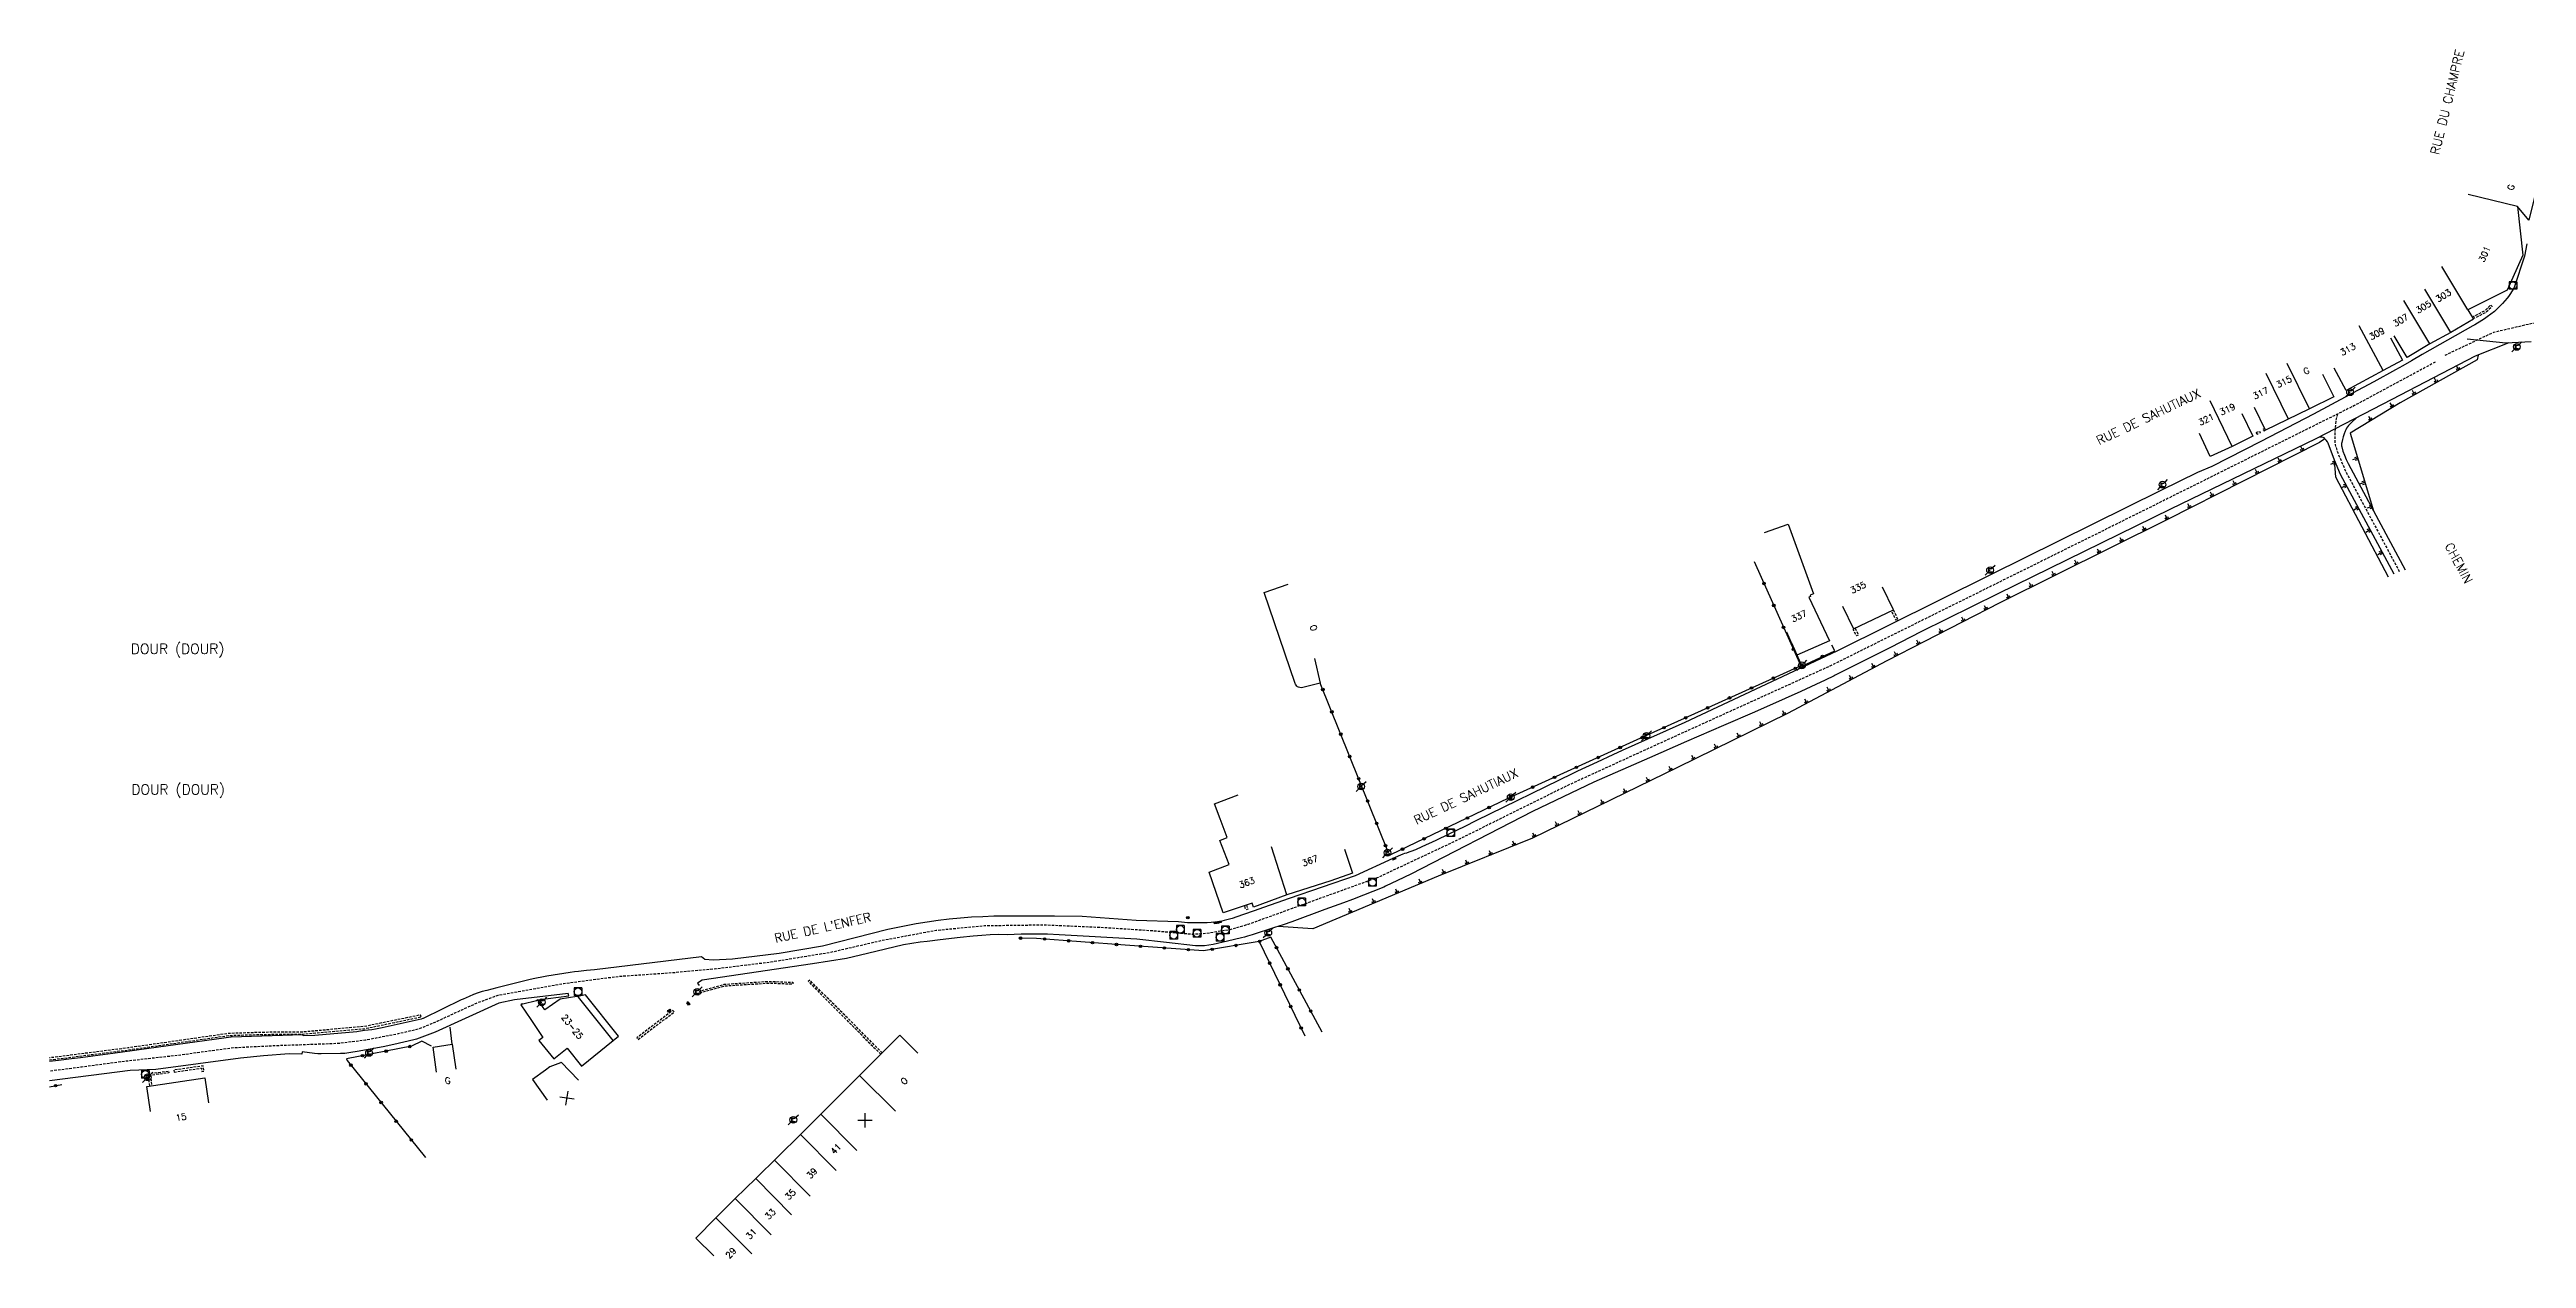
# Model space of a CAD drawing. Header units: millimetres. Extents: x 109000 to 110000, y 121000 to 122000.
# Drawn here: x 109000 to 109489.8, y 121393.3 to 121632.2 of the extents above; entities that cross this region are included whole.
import ezdxf
from ezdxf.enums import TextEntityAlignment as Align

# ---------------------------------------------------------------- set-up
doc = ezdxf.new("R2010")
doc.units = ezdxf.units.MM
doc.linetypes.add('DASHED', pattern=[0.75, 0.5, -0.25])
doc.layers.get('0').update_dxf_attribs({"linetype": 'CONTINUOUS'})
for name, color, linetype in [('W0001', 6, 'DASHED'), ('W0008', 7, 'CONTINUOUS'), ('W0100', 7, 'CONTINUOUS'), ('W0112', 1, 'DASHED'), ('W0211', 2, 'CONTINUOUS'), ('W0322', 7, 'CONTINUOUS'), ('W0400', 7, 'CONTINUOUS'), ('W0420', 7, 'CONTINUOUS'), ('W0471', 7, 'CONTINUOUS'), ('W0980', 7, 'CONTINUOUS'), ('W0989', 7, 'CONTINUOUS'), ('W0991', 7, 'CONTINUOUS'), ('W1102', 7, 'CONTINUOUS')]:
    doc.layers.add(name, color=color, linetype=linetype)
doc.styles.get("Standard").update_dxf_attribs({"font": 'romans.shx', "width": 0.85})

# ---------------------------------------------------------------- blocks, each defined once
blk = doc.blocks.new('T471')
for p, q in [((-0.333334, 0.333334), (-0.333334, -0.333334)), ((-0.333334, 0.333334), (0.333334, 0.333334)), ((-0.333334, 0), (0, 0)), ((0.500001, 0.500001), (1.000002, 1.000002)), ((-0.500001, -0.500001), (-1.000002, -1.000002)), ((-0.333334, -0.333334), (0.333334, -0.333334))]:
    blk.add_line(p, q)
blk.add_ellipse((0, 0), major_axis=(0.471405, 0.471405), ratio=1, start_param=5.4977871438, end_param=11.780972451)
blk = doc.blocks.new('T420')
for p, q in [((0.75, 0.75), (-0.75, 0.75)), ((-0.75, 0.75), (-0.75, -0.75)), ((0.75, 0.75), (0.75, -0.75)), ((0.75, -0.75), (-0.75, -0.75))]:
    blk.add_line(p, q)
blk.add_ellipse((0, 0), major_axis=(-0.53, 0.53), ratio=1, start_param=3.926991, end_param=10.210176)
blk = doc.blocks.new('T400')
for p, q in [((-0.15, 0.3), (0.15, 0.3)), ((-0.15, -0.25), (-0.15, 0.3)), ((-0.15, 0.15), (0.15, 0.15)), ((-0.15, 0), (0.15, 0)), ((0.15, 0.3), (0.15, -0.25)), ((-0.15, -0.15), (0.15, -0.15)), ((-0.15, -0.25), (-0.15, -0.3)), ((-0.15, -0.3), (0.15, -0.3)), ((0.15, -0.3), (0.15, -0.25))]:
    blk.add_line(p, q)
blk = doc.blocks.new('t322o')
at = {"color": 0, "linetype": 'Continuous'}
for radius in [0.25, 0.15]:
    blk.add_circle((0, 0), radius, dxfattribs=at)
blk = doc.blocks.new('t211o')
at = {"color": 0, "linetype": 'Continuous'}
for p, q in [((-0.29, 0.5), (-0.29, 0)), ((0, 1), (0, 0)), ((0.29, 0.5), (0.29, 0))]:
    blk.add_line(p, q, dxfattribs=at)
blk = doc.blocks.new('t991o')
at = {"color": 0, "linetype": 'Continuous'}
for p, q in [((-1, 1), (1, -1)), ((-1, -1), (1, 1))]:
    blk.add_line(p, q, dxfattribs=at)

msp = doc.modelspace()

# ---------------------------------------------------------------- linework, layer by layer
at = {"layer": 'W0001', "flags": 128}
for points in [[(109996.41, 121616.09), (109987.57, 121613.81), (109979.93, 121613.51), (109973.54, 121614.51), (109962.26, 121616.74), (109956.09, 121615.93), (109950.57, 121612.41), (109944.33, 121609.81), (109938.9, 121608.68), (109932.65, 121607.71), (109750.04, 121581.82), (109708.29, 121575.93), (109695.23, 121574.31), (109684.96, 121573.48), (109672.3, 121572.91), (109663.04, 121572.78), (109647.88, 121573.33), (109630.48, 121575.07), (109615.8, 121576.74), (109604.1, 121577.64), (109584.51, 121579.15), (109564.61, 121579.95), (109544.95, 121580.21), (109523.71, 121578.81), (109509.9, 121577.72), (109505.27, 121577.51), (109500.95, 121577.58), (109497.15, 121578.22), (109490.86, 121578.07), (109483.23, 121576.31), (109473.42, 121571.68)], [(109471.73, 121570.46), (109455.78, 121561.88), (109408.95, 121538.58), (109352, 121510.37), (109315.7, 121493.9), (109299.96, 121486.69), (109277.76, 121475.7), (109262.72, 121468.63), (109236.99, 121459.32), (109233.37, 121458.29), (109228.73, 121457.53), (109226, 121457.36), (109218.47, 121458.03), (109208.61, 121458.68), (109196.81, 121459.2), (109184.85, 121459.04), (109175.3, 121458.12), (109164.53, 121456.13), (109154.44, 121453.79), (109142.64, 121451.87), (109131.75, 121450.53), (109123.41, 121449.78), (109112.46, 121449.01), (109101.62, 121447.6), (109088.63, 121445.28), (109084.53, 121443.8), (109078.5, 121441.04), (109076.6, 121440.13), (109072.95, 121438.65), (109068.93, 121437.7), (109062.45, 121436.46), (109057.05, 121435.79), (109050, 121435.53), (109044.7, 121435.35), (109036.33, 121434.92), (109025.3, 121433.44), (109015.3, 121432.32), (109006.31, 121431.12), (109000, 121430.33)], [(109452.43, 121560.21), (109452.04, 121558.81), (109451.84, 121555.99), (109451.91, 121554.15), (109452.44, 121552.52), (109454.03, 121548.84), (109456.37, 121544.47), (109460.75, 121536.31), (109464.69, 121528.97)]]:
    msp.add_lwpolyline(points, dxfattribs=at)
at = {"layer": 'W0008', "flags": 128}
for points in [[(109489.84, 121593.81), (109489.38, 121591.42), (109487.36, 121585.23), (109486.94, 121584.51), (109486.49, 121583.8), (109486.24, 121583.45), (109485.97, 121583.12), (109485, 121582.07), (109484.02, 121581.03), (109483.73, 121580.74), (109483.42, 121580.48), (109482.7, 121579.91), (109481.96, 121579.37), (109481.46, 121579.01), (109480.94, 121578.68), (109479.55, 121577.82), (109479.17, 121577.6), (109469.16, 121571.94), (109467, 121570.7), (109465.29, 121569.73), (109463.84, 121568.92), (109459.56, 121566.58), (109455.37, 121564.31), (109454.75, 121563.97), (109447.63, 121560.17), (109437.25, 121554.8), (109427.52, 121549.84), (109424.72, 121548.63), (109417.45, 121545.07), (109383.76, 121528.44), (109353.37, 121513.33), (109323.35, 121499.27), (109315.99, 121495.93), (109313.46, 121494.81), (109310.96, 121493.71), (109309.14, 121492.87), (109306.01, 121491.41), (109302.13, 121489.59), (109301.21, 121489.15), (109282.02, 121479.8), (109279.83, 121478.72), (109276.65, 121477.15), (109274.13, 121475.94), (109271.32, 121474.65), (109270.08, 121474.1), (109269.2, 121473.75), (109268.75, 121473.59), (109268.29, 121473.44), (109267.93, 121473.33), (109267.58, 121473.19), (109265.58, 121472.36), (109258.14, 121468.94), (109245.13, 121464.43), (109238.9, 121462.26), (109238.42, 121462.09), (109235.86, 121461.21), (109233.83, 121460.54), (109232.26, 121460.1), (109231.79, 121459.99), (109231.32, 121459.91), (109230.49, 121459.8), (109229.66, 121459.72), (109228.87, 121459.68), (109225.82, 121459.64), (109224.98, 121459.67), (109223.23, 121459.85)], [(109486.25, 121574.29), (109479.61, 121571.63), (109463.15, 121563.04), (109448.11, 121555.31), (109419.36, 121541.4), (109385.26, 121524.64), (109370, 121517.16), (109364, 121514.09), (109360.61, 121512.37), (109353.06, 121508.56), (109352.87, 121508.46), (109351.08, 121507.58), (109349.28, 121506.73), (109346.25, 121505.35), (109343.21, 121503.99), (109337.11, 121501.31), (109331, 121498.66), (109323.67, 121495.48), (109316.35, 121492.28), (109305.32, 121487.42), (109293.21, 121481.63), (109269.14, 121469.29), (109266.56, 121467.99), (109264.17, 121466.87), (109263.82, 121466.72), (109257.63, 121464.27), (109255.84, 121463.59), (109252.17, 121462.3), (109245.63, 121459.88), (109243.92, 121459.28), (109242.2, 121458.71), (109237.78, 121457.29), (109236.84, 121456.99), (109236.27, 121456.83), (109235.69, 121456.68), (109232.9, 121456.03), (109230.11, 121455.4), (109229.24, 121455.24), (109228.37, 121455.13), (109227.48, 121455.08), (109226.6, 121455.08), (109220.83, 121455.74), (109214.96, 121456.44), (109199.66, 121457.31), (109197.3, 121457.4), (109194.94, 121457.44), (109192.14, 121457.41), (109189.35, 121457.31), (109187.67, 121457.32), (109185.99, 121457.27), (109184.31, 121457.16), (109182.64, 121457), (109180.07, 121456.73), (109176.11, 121456.28), (109173.56, 121455.99), (109172.14, 121455.8), (109168.86, 121455.28), (109161.75, 121453.59), (109157.61, 121452.61), (109150.88, 121451.58), (109129.03, 121448.31), (109128.1, 121447.74), (109128.42, 121447.26)], [(109490.69, 121574.46), (109485.66, 121574.19), (109478.05, 121574.98)], [(109456.08, 121559.4), (109455.31, 121558.68), (109454.58, 121557.91), (109454.38, 121557.65), (109454.2, 121557.37), (109454.05, 121557.08), (109453.91, 121556.78), (109453.71, 121556.25), (109453.53, 121555.71), (109453.38, 121555.16), (109453.25, 121554.6), (109453.21, 121554.38), (109453.2, 121554.15), (109453.22, 121553.93), (109453.26, 121553.7), (109453.48, 121552.87), (109453.76, 121552.05), (109454.1, 121551.23), (109454.49, 121550.44), (109459.5, 121541.06), (109465.8, 121529.41)], [(109463.59, 121528.54), (109453.02, 121548.27), (109451.8, 121551.1), (109450.55, 121554.43), (109450.48, 121554.58), (109450.39, 121554.73), (109450.16, 121555.03), (109449.91, 121555.32), (109449.75, 121555.46), (109449.57, 121555.56), (109449.37, 121555.62), (109449.17, 121555.64), (109448.89, 121555.62), (109448.61, 121555.56), (109448.35, 121555.45), (109448.11, 121555.31)], [(109223.22, 121459.85), (109214.86, 121460.1), (109204.19, 121460.88), (109198.68, 121460.97), (109196.04, 121460.98), (109188.93, 121460.95), (109186.72, 121460.94), (109184.51, 121460.87), (109182.31, 121460.76), (109180.1, 121460.59), (109177.9, 121460.38), (109175.71, 121460.12), (109173.52, 121459.81), (109171.34, 121459.45), (109165.78, 121458.34), (109152.81, 121455.02), (109144.26, 121453.56), (109135.06, 121452.46), (109131.22, 121452.27), (109129.55, 121452.39), (109128.92, 121452.91), (109107.77, 121450.36), (109106.17, 121450.22), (109104.59, 121450.06), (109103.77, 121449.96), (109102.96, 121449.84), (109098.35, 121449.1), (109097.99, 121449.04), (109095.66, 121448.57), (109094.76, 121448.37), (109088.43, 121446.79), (109086.48, 121446.3), (109085.53, 121446.06), (109085.13, 121445.94), (109084.73, 121445.81), (109083.85, 121445.47), (109082.99, 121445.11), (109081.76, 121444.58), (109081.42, 121444.42), (109073.85, 121440.77)], [(109096.56, 121444.42), (109102.69, 121445.21), (109102.58, 121445.72), (109091.96, 121444.44), (109088.83, 121443.77), (109076.22, 121438.06), (109074.65, 121437.47), (109073.09, 121436.84), (109072.58, 121436.66), (109072.06, 121436.52), (109068.05, 121435.6), (109065.98, 121435.16), (109063.4, 121434.66), (109060.83, 121434.2), (109059.6, 121434.01), (109058.37, 121433.86), (109057.52, 121433.81), (109053.69, 121433.76), (109053.04, 121433.78), (109052.38, 121433.83), (109049.93, 121434.17), (109049.86, 121433.73), (109047.37, 121433.79), (109042.3, 121433.4), (109037.74, 121432.89), (109021.03, 121430.69), (109015.94, 121430.5), (109000, 121428.4)], [(109111.47, 121436.39), (109112.5, 121437.27), (109105.98, 121445.41), (109104.47, 121445.09)], [(109073.84, 121440.78), (109073.47, 121440.64), (109065.79, 121438.89), (109064.47, 121438.64), (109063.75, 121438.53), (109062.3, 121438.36), (109061.9, 121438.31), (109061.1, 121438.19), (109060.74, 121438.14), (109052.43, 121437.39), (109050.14, 121437.34), (109050.11, 121437.51), (109035.89, 121437.07), (109034.92, 121436.95), (109028.73, 121436.09), (109017.75, 121434.56), (109016.79, 121434.43), (109012.54, 121433.84), (109008.55, 121433.3), (109006.14, 121432.98), (109004.37, 121432.76), (109001.74, 121432.45), (109000, 121432.24)]]:
    msp.add_lwpolyline(points, dxfattribs=at)
at = {"layer": 'W0100', "flags": 128}
for points in [[(109494.32, 121615.13), (109490.26, 121598.49), (109487.96, 121601.2), (109489.04, 121591.59), (109485.94, 121584.66), (109478.19, 121580.8), (109479.27, 121578.92), (109474.79, 121576.33), (109470.68, 121574.05), (109466.18, 121571.36), (109463.61, 121575.65)], [(109462.89, 121575.23), (109465.24, 121570.82), (109461.4, 121568.78), (109454.09, 121564.86), (109451.73, 121569.27)], [(109449.46, 121568.1), (109451.67, 121563.62), (109446.88, 121561.25), (109442.41, 121559.07), (109438.16, 121556.99), (109435.97, 121561.48)], [(109433.5, 121560.29), (109435.68, 121555.8), (109431.59, 121553.8), (109427.22, 121551.78), (109425.12, 121556.32)], [(109339.1, 121536.76), (109343.8, 121538.46), (109348.77, 121524.66), (109348.1, 121524.38), (109348.19, 121524.17), (109347.87, 121524.03), (109351.96, 121515.39), (109345.52, 121512.52), (109343.49, 121517.09)], [(109250.14, 121511.86), (109251.27, 121506.99), (109247.52, 121506.12), (109247.24, 121506.13), (109246.97, 121506.19), (109246.79, 121506.28), (109246.64, 121506.41), (109246.35, 121506.79), (109246.28, 121506.94), (109240.16, 121524.95), (109244.89, 121526.56)], [(109354.53, 121522.23), (109356.69, 121517.72), (109364.58, 121521.49), (109362.42, 121526)], [(109256.02, 121474.18), (109257.66, 121469.46), (109253.33, 121467.96), (109244.67, 121465.16), (109238.06, 121462.76), (109237.79, 121463.56), (109232.05, 121461.6), (109229.3, 121469.69), (109233.22, 121471.19), (109231.4, 121475.93), (109232.88, 121476.49), (109231.46, 121480.2), (109230.33, 121483.14), (109235, 121484.93)], [(109131.32, 121393.82), (109127.81, 121397.37), (109131.76, 121401.39), (109135.59, 121405.18), (109139.65, 121409.1), (109148.48, 121417.85), (109152.53, 121421.84), (109167.83, 121437.13), (109168.14, 121437.43), (109171.67, 121433.9)], [(109076.54, 121430.17), (109075.84, 121435.11), (109079.64, 121435.66), (109080.35, 121430.71)], [(109104.62, 121428.54), (109101.15, 121432.15), (109101.01, 121432.01), (109098.92, 121431.19), (109098.06, 121430.56), (109095.48, 121428.68), (109098.42, 121424.64)], [(109019.99, 121422.39), (109019.26, 121427.34), (109030.71, 121429.03), (109031.44, 121424.09)]]:
    msp.add_lwpolyline(points, dxfattribs=at)
msp.add_lwpolyline([(109105.19, 121431.31), (109111.47, 121436.39), (109104.61, 121444.96), (109104.53, 121445.06), (109104.47, 121445.09), (109104.33, 121445.1), (109104.23, 121445.09), (109100.98, 121444.55), (109097.91, 121442.43), (109096.56, 121444.42), (109096.28, 121444.23), (109093.56, 121443.56), (109093.48, 121443.65), (109093.21, 121443.48), (109095.19, 121440.57), (109097.54, 121437.02), (109096.76, 121436.42), (109099.69, 121432.75), (109102.34, 121434.87)], close=True, dxfattribs=at)
at = {"layer": 'W0112', "flags": 128}
for points in [[(109479.02, 121579.35), (109481.55, 121580.63), (109482.7, 121581.76), (109482.98, 121581.47), (109481.79, 121580.3), (109479.22, 121579)], [(109438.16, 121556.99), (109437.85, 121556.83), (109437.67, 121557.19), (109437.98, 121557.34)], [(109364.56, 121521.49), (109365.46, 121519.62), (109365.1, 121519.44), (109364.2, 121521.31)], [(109357, 121517.87), (109357.65, 121516.52), (109357.29, 121516.34), (109356.64, 121517.69)], [(109236.66, 121463.18), (109236.94, 121462.35), (109236.56, 121462.22), (109236.28, 121463.05)], [(109164.66, 121433.96), (109150.31, 121448.33), (109150.03, 121448.05), (109164.38, 121433.67)], [(109073.46, 121441.06), (109073.37, 121441.45), (109062.25, 121439.16), (109049.88, 121438.06), (109042.43, 121438.01), (109035.45, 121437.79), (109015.58, 121434.95), (109000, 121432.96)], [(109000, 121432.56), (109015.63, 121434.55), (109035.5, 121437.4), (109042.44, 121437.61), (109049.9, 121437.66), (109062.24, 121438.73), (109073.46, 121441.06)], [(109019.83, 121427.42), (109019.47, 121429.84), (109023.56, 121430.38), (109023.61, 121429.99), (109019.92, 121429.5), (109020.22, 121427.48)]]:
    msp.add_lwpolyline(points, dxfattribs=at)
for points in [[(109436.31, 121556.54), (109436.92, 121556.84), (109437.1, 121556.48), (109436.49, 121556.18)], [(109128.42, 121445.35), (109128.13, 121445.62), (109128.7, 121446.24), (109133.4, 121447.52), (109142.22, 121448.09), (109146.95, 121447.91), (109146.94, 121447.51), (109142.23, 121447.69), (109133.47, 121447.12), (109128.91, 121445.88)], [(109116.39, 121436.63), (109123.51, 121442.04), (109123.27, 121442.36), (109116.15, 121436.95)], [(109024.62, 121430.16), (109030.03, 121430.93), (109030.13, 121430.26), (109030.52, 121430.32), (109030.36, 121431.38), (109024.57, 121430.55)]]:
    msp.add_lwpolyline(points, close=True, dxfattribs=at)
at = {"layer": 'W0211', "flags": 128}
for points in [[(109480.2, 121571.86), (109480.01, 121570.9), (109464.77, 121562.43), (109454.87, 121556.42), (109459.5, 121541.06)], [(109449.92, 121555.29), (109448.84, 121554.59), (109418.62, 121539.32), (109385.64, 121522.86), (109363.29, 121511.41), (109343.66, 121501.01), (109321.92, 121490.33), (109293.24, 121476.36), (109274.58, 121468.87), (109249.78, 121458.44), (109242.95, 121458.93)], [(109462.47, 121527.96), (109452.05, 121547.73), (109451.8, 121551.1)]]:
    msp.add_lwpolyline(points, dxfattribs=at)
at = {"layer": 'W0322', "flags": 128}
for points in [[(109337.07, 121531.05), (109346.25, 121510.42), (109339.99, 121507.63), (109313.85, 121495.8), (109288.5, 121484.3), (109265.13, 121473.06), (109264.75, 121473.47), (109251.27, 121506.99)], [(109344.44, 121514.95), (109346.47, 121510.39), (109352.99, 121513.41), (109352.44, 121514.54)], [(109251.63, 121438.03), (109241.48, 121456.85), (109239.18, 121455.95), (109228.18, 121454.13), (109212.7, 121455.22), (109195.13, 121456.58), (109191.6, 121456.61)], [(109239.18, 121455.95), (109248.24, 121437.33)], [(109075.5, 121435.3), (109073.63, 121436.26), (109071.59, 121435.27), (109058.74, 121432.79), (109058.87, 121432.42), (109074.32, 121413.29)], [(109079.64, 121435.66), (109079.2, 121439.06)], [(109000, 121427.27), (109002.41, 121427.7)]]:
    msp.add_lwpolyline(points, dxfattribs=at)
at = {"layer": 'W1102', "flags": 128}
for points in [[(109487.96, 121601.2), (109478.25, 121603.57)], [(109478.19, 121580.8), (109473.05, 121589.38)], [(109474.79, 121576.33), (109469.65, 121584.9)], [(109470.68, 121574.05), (109465.53, 121582.63)], [(109461.4, 121568.78), (109456.7, 121577.6)], [(109446.88, 121561.25), (109442.44, 121570.21)], [(109442.69, 121559.2), (109438.3, 121568.19)], [(109431.59, 121553.8), (109427.21, 121562.79)], [(109244.67, 121465.16), (109241.59, 121474.67)], [(109167.25, 121422.41), (109160.18, 121429.48)], [(109152.53, 121421.84), (109159.62, 121414.68)], [(109148.48, 121417.85), (109155.57, 121410.69)], [(109143.36, 121412.77), (109150.39, 121405.67)], [(109139.65, 121409.1), (109146.74, 121401.94)], [(109135.59, 121405.18), (109142.68, 121398.02)], [(109131.76, 121401.39), (109138.85, 121394.23)]]:
    msp.add_lwpolyline(points, dxfattribs=at)

# ---------------------------------------------------------------- block references
at = {"layer": 'W0211'}
for p, rotation in [((109476.37, 121568.88), 29.08989296195686), ((109467.63, 121564.02), 29.08989296198278), ((109472, 121566.45), 29.08989296199007), ((109459.02, 121558.93), 31.26036397070807), ((109463.29, 121561.53), 31.2603639707152), ((109445.53, 121552.92), 26.80539233793291), ((109436.6, 121548.41), 26.80539233792923), ((109441.06, 121550.66), 26.80539233791427), ((109451.99, 121550.67), 113.3015305937659), ((109456.36, 121551.49), 106.7886402278084), ((109427.68, 121543.9), 26.80539233792547), ((109432.14, 121546.15), 26.80539233791427), ((109454.15, 121546.17), 118.1682114291975), ((109457.8, 121546.7), 106.7886402278268), ((109418.75, 121539.39), 26.80539233793291), ((109423.21, 121541.64), 26.80539233793291), ((109456.51, 121541.76), 118.1682114291975), ((109459.24, 121541.92), 106.788640227687), ((109409.8, 121534.92), 26.52248401327934), ((109414.28, 121537.15), 26.52248401329052), ((109458.87, 121537.35), 118.1682114291902), ((109400.86, 121530.46), 26.52248401329798), ((109405.33, 121532.69), 26.5224840133017), ((109461.23, 121532.94), 118.1682114291902), ((109387.44, 121523.76), 26.52248401329052), ((109391.91, 121525.99), 26.5224840133017), ((109396.38, 121528.22), 26.52248401328679), ((109378.53, 121519.22), 27.12618219675403), ((109382.98, 121521.5), 27.12618219675403), ((109369.63, 121514.66), 27.1261821967466), ((109374.08, 121516.94), 27.12618219676526), ((109360.75, 121510.06), 27.92429288329693), ((109365.18, 121512.38), 27.12618219676526), ((109351.91, 121505.38), 27.92429288346858), ((109356.33, 121507.72), 27.92429288347595), ((109343.07, 121500.72), 26.15552959714623), ((109347.5, 121503.04), 27.92429288344214), ((109329.61, 121494.11), 26.15552959710894), ((109334.09, 121496.31), 26.15552959714623), ((109338.58, 121498.51), 26.15552959713507), ((109320.63, 121489.7), 25.98102873057228), ((109325.12, 121491.9), 26.15552959713507), ((109311.64, 121485.32), 25.98102873057977), ((109316.13, 121487.51), 25.98102873058343), ((109302.65, 121480.94), 25.98102873057593), ((109307.15, 121483.13), 25.98102873058343), ((109289.66, 121474.92), 21.86804279063278), ((109293.66, 121476.56), 25.98102873057228), ((109298.16, 121478.75), 25.98102873057228), ((109280.38, 121471.19), 21.86804279062505), ((109285.02, 121473.05), 21.86804279063278), ((109266.51, 121465.47), 22.80063747248191), ((109271.12, 121467.41), 22.80063747245885), ((109275.74, 121469.33), 21.86804279062505), ((109257.29, 121461.6), 22.80063747246331), ((109261.9, 121463.54), 22.80063747244025)]:
    msp.add_blockref('t211o', p, dxfattribs=dict(at, rotation=rotation))
at = {"layer": 'W0322'}
for p, rotation in [((109339, 121526.71), 293.9941857642393), ((109340.93, 121522.37), 293.9941857642393), ((109342.86, 121518.03), 293.9941857642393), ((109344.79, 121513.69), 293.9941857642393), ((109345.19, 121509.94), 203.9941857642175), ((109346.37, 121510.61), 293.9941857643238), ((109350.55, 121512.28), 24.89385579322968), ((109251.77, 121505.75), 111.9113339585859), ((109336.52, 121506.06), 204.3501999551829), ((109340.85, 121508.01), 203.9941857642175), ((109253.54, 121501.34), 111.9113339585859), ((109323.53, 121500.18), 204.3501999551829), ((109327.86, 121502.14), 204.3501999551829), ((109332.19, 121504.1), 204.3501999551829), ((109255.31, 121496.94), 111.9113339585859), ((109314.88, 121496.26), 204.3501999551829), ((109319.21, 121498.22), 204.3501999551829), ((109257.08, 121492.53), 111.9113339585859), ((109301.9, 121490.38), 204.404129717391), ((109306.23, 121492.34), 204.404129717391), ((109310.55, 121494.3), 204.404129717391), ((109258.86, 121488.12), 111.9113339585859), ((109293.25, 121486.45), 204.404129717391), ((109297.58, 121488.41), 204.404129717391), ((109260.63, 121483.72), 111.9113339585859), ((109280.36, 121480.38), 205.6788275841324), ((109284.64, 121482.44), 205.6788275841324), ((109288.92, 121484.49), 204.404129717391), ((109262.4, 121479.31), 111.9113339585859), ((109271.8, 121476.27), 205.6788275841324), ((109276.08, 121478.32), 205.6788275841324), ((109264.17, 121474.9), 111.9113339585859), ((109267.52, 121474.21), 205.6788275841324), ((109225.08, 121460.67), 105.7646870124339), ((109192.02, 121456.61), 179.4611971077052), ((109196.76, 121456.45), 175.5850554919271), ((109201.5, 121456.09), 175.5850554919271), ((109206.23, 121455.72), 175.5850554919271), ((109239.27, 121455.98), 201.3951987366525), ((109210.97, 121455.36), 175.5850554919271), ((109215.71, 121455.01), 175.9617880141167), ((109220.44, 121454.68), 175.9617880141167), ((109225.18, 121454.34), 175.9617880141167), ((109229.9, 121454.41), 189.3755709748843), ((109234.59, 121455.19), 189.3755709748843), ((109241.26, 121451.67), 295.9322664992629), ((109242.61, 121454.76), 118.3330885132616), ((109244.86, 121450.57), 118.3330885132616), ((109243.34, 121447.4), 295.9322664992629), ((109247.12, 121446.39), 118.3330885132616), ((109245.42, 121443.13), 295.9322664992629), ((109249.37, 121442.21), 118.3330885132616), ((109247.49, 121438.86), 295.9322664992629), ((109059.59, 121431.53), 308.9318996947673), ((109061.89, 121433.4), 190.9061836988766), ((109066.56, 121434.3), 190.9061836988766), ((109071.22, 121435.2), 190.9061836988766), ((109001.2, 121427.48), 10.08068331551861), ((109062.58, 121427.83), 308.9318996947673), ((109065.56, 121424.14), 308.9318996947673), ((109068.55, 121420.44), 308.9318996947673), ((109071.53, 121416.75), 308.9318996947673)]:
    msp.add_blockref('t322o', p, dxfattribs=dict(at, rotation=rotation))
at = {"layer": 'W0400'}
for p, rotation in [((109265.88, 121472.32), 292.7081178476834), ((109230.54, 121459.66), 276.5322188027096), ((109231.37, 121459.79), 279.2434989048184), ((109122.49, 121442.28), 300.7016494807397), ((109126.3, 121443.69), 214.6235534675898)]:
    msp.add_blockref('T400', p, dxfattribs=dict(at, rotation=rotation))
at = {"layer": 'W0420'}
for p in [(109487.09, 121585.59), (109277.05, 121477.43), (109261.57, 121467.63), (109247.58, 121463.76), (109222.27, 121457.2), (109223.58, 121458.36), (109226.89, 121457.59), (109231.45, 121456.8), (109232.5, 121458.22), (109104.49, 121446.04), (109018.94, 121429.7)]:
    msp.add_blockref('T420', p, dxfattribs=at)
at = {"layer": 'W0471'}
for p in [(109487.85, 121573.46), (109454.89, 121564.5), (109417.8, 121546.23), (109383.71, 121529.34), (109346.49, 121510.53), (109315.77, 121496.61), (109259.34, 121486.59), (109288.92, 121484.48), (109264.56, 121473.5), (109240.97, 121457.68), (109128.06, 121446.02), (109097.34, 121443.96), (109063.19, 121433.94), (109019.4, 121429.13), (109147.07, 121420.73)]:
    msp.add_blockref('T471', p, dxfattribs=at)
at = {"layer": 'W0991'}
for p, rotation in [((109102.33, 121425), 126.0311792764126), ((109161.22, 121420.63), 314.9592874893109)]:
    msp.add_blockref('t991o', p, dxfattribs=dict(at, rotation=rotation))

# ---------------------------------------------------------------- texts
at = {"layer": 'W0980'}
for p in [(109025.32, 121513.64), (109025.43, 121485.87)]:
    msp.add_text('DOUR (DOUR)', height=2, dxfattribs=at).set_placement(p, align=Align.MIDDLE)
at = {"layer": 'W0989'}
for s, rotation, p in [('RUE DU CHAMPRE', 76.295, (109474.11, 121621.84)), ('RUE DE SAHUTIAUX', 25.4025, (109415.02, 121559.66)), ('CHEMIN', 298.3787, (109476.38, 121530.74)), ('RUE DE SAHUTIAUX', 25.3842, (109280.07, 121484.62)), ("RUE DE L'ENFER", 12.7477, (109152.87, 121458.71))]:
    msp.add_text(s, height=1.75, rotation=rotation, dxfattribs=at).set_placement(p, align=Align.MIDDLE)
at = {"layer": 'W0991'}
for s, rotation, p in [('G', 76.295, (109486.7, 121605)), ('301', 65.9028, (109481.47, 121591.81)), ('303', 30.9382, (109473.34, 121583.6)), ('307', 30.9382, (109464.88, 121578.74)), ('305', 30.9382, (109469.4, 121581.37)), ('313', 28.1625, (109454.45, 121572.99)), ('309', 28.1625, (109460.18, 121576.08)), ('G', 26.0388, (109446.25, 121568.71)), ('317', 26.0388, (109437.21, 121564.32)), ('315', 26.0388, (109441.8, 121566.58)), ('321', 24.8694, (109426.43, 121559.13)), ('319', 24.8694, (109430.64, 121561.14)), ('335', 25.5855, (109357.61, 121525.92)), ('337', 25.5855, (109345.91, 121520.28)), ('O', 288.7729, (109249.94, 121517.93)), ('367', 19.8943, (109249.22, 121471.93)), ('363', 19.8943, (109236.73, 121467.6)), ('23-25', 308.6791, (109103.37, 121439.13)), ('G', 8.1473, (109078.73, 121428.46)), ('O', 44.9593, (109168.99, 121428.39)), ('15', 8.4287, (109026.01, 121421.26)), ('41', 45.4856, (109155.47, 121414.97)), ('35', 45.4856, (109146.49, 121405.99)), ('39', 45.4856, (109150.74, 121410.17)), ('33', 45.4856, (109142.52, 121402.1)), ('31', 45.4856, (109138.76, 121398.2)), ('29', 45.4856, (109134.72, 121394.42))]:
    msp.add_text(s, height=1.25, rotation=rotation, dxfattribs=at).set_placement(p, align=Align.MIDDLE)

doc.saveas('drawing.dxf')
